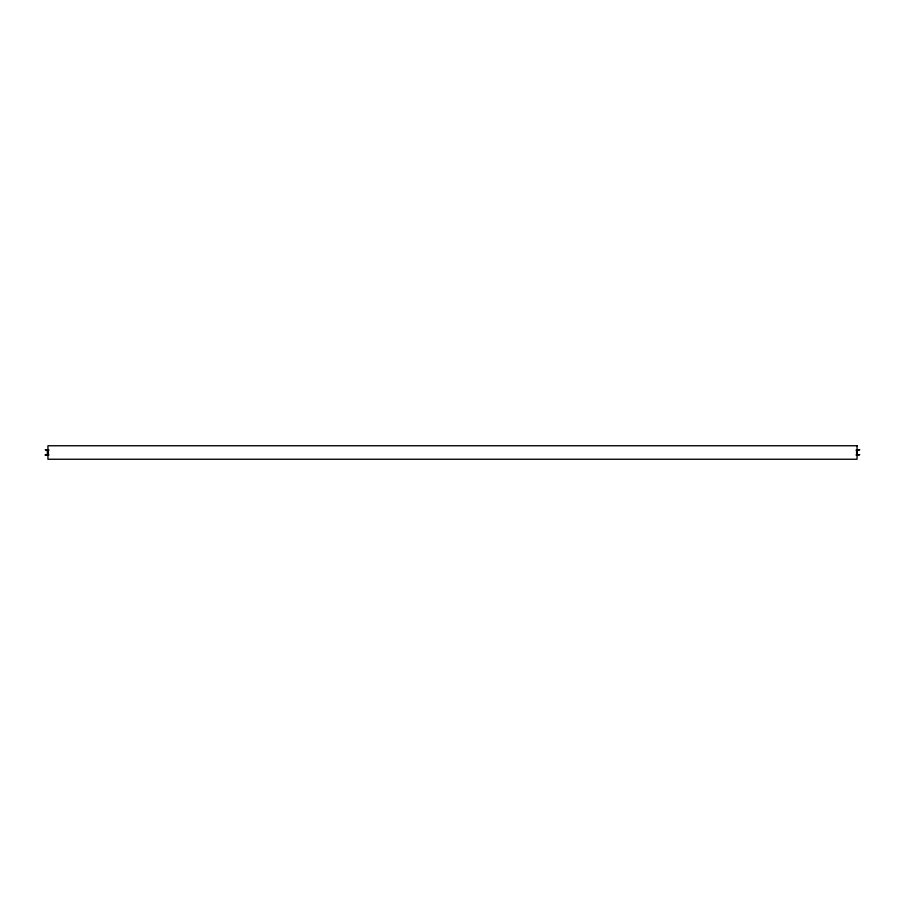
<?xml version="1.0" encoding="UTF-8"?>
<svg xmlns="http://www.w3.org/2000/svg" width="905" height="905" viewBox="0 0 905 905"><rect width="100%" height="100%" fill="white"/><g stroke="black" fill="none" stroke-linecap="round" stroke-linejoin="round"><path stroke-width="1.36" d="M48.372 454.683L48.406 450.294M47.264 450.294L47.49 454.706M856.594 450.294L856.65 454.672M47.795 454.163L45.25 455.192L48.734 455.192M857.51 450.294L857.148 450.837L857.736 450.294M45.25 454.706L47.298 454.683M48.734 449.808L45.25 449.808L48.734 450.294M856.266 449.808L859.75 449.808L856.266 450.294M48.734 454.706L46.144 455.192M856.266 454.706L859.75 454.706L856.266 455.192M857.058 445.758L47.942 445.758L47.942 459.242L857.058 459.242L857.058 445.758"/></g></svg>
